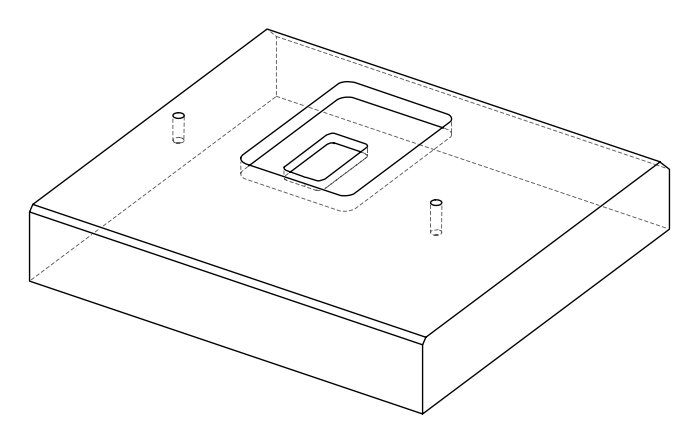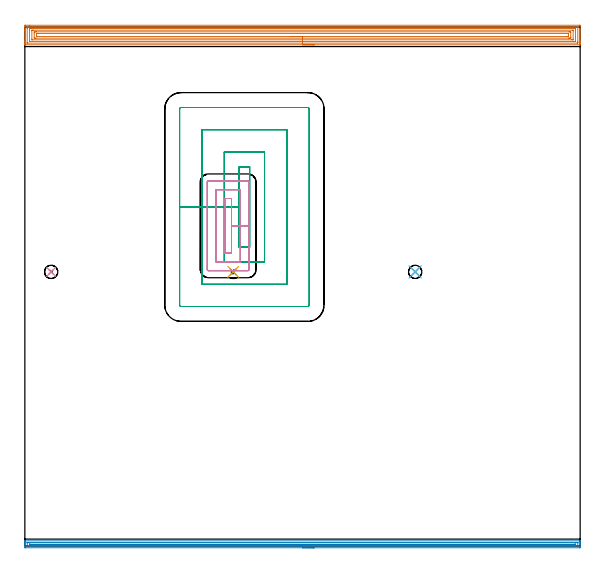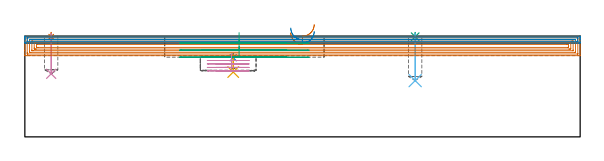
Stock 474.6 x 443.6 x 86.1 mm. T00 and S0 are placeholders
(PLAN: 10 operations, 4 tool changes, 48.6 min)
(1 SPOT_DRILL | STEP1POCKET | NXT0321_9005460120000 | 0.03 min | 0 mm3)
(2 SPOT_DRILL_1 | STEP1POCKET_1 | NXT0321_9005460120000 | 0.03 min | 1926 mm3)
(3 SPOT_DRILL_2 | STEP1POCKET_2 | NXT0321_9005460120000 | 0.03 min | 15 mm3)
(4 DRILL_BLIND_HOLE_INTO_CENTER | STEP1POCKET | UGT0301_225 | 0.14 min | 3024 mm3)
(5 DRILL_BLIND_HOLE_INTO_CENTER_1 | STEP1POCKET_1 | UGT0301_225 | 0.06 min | 1141 mm3)
(6 DRILL_BLIND_HOLE_INTO_CENTER_2 | STEP1POCKET_2 | UGT0301_225 | 0.16 min | 3627 mm3)
(7 AREA_MILL | FG_CHAMFER_SURFACE | UGT0205_001 | 23.12 min | 66179 mm3)
(8 AREA_MILL_1 | FG_CHAMFER_SURFACE_1 | UGT0205_001 | 11.54 min | 8257 mm3)
(9 MILL_RECTANGULAR_POCKET | POCKET_RECTANGULAR_STRAIGHT | UGT0201_109 | Follow Part, ap 6.35, ae 75% | 9.03 min | 474020 mm3)
(10 MILL_RECTANGULAR_POCKET_1 | POCKET_RECTANGULAR_STRAIGHT_1 | UGT0201_092 | Follow Part, ap 3, ae 75% | 4.45 min | 47923 mm3)
(TOOL NXT0321_9005460120000 | NC Spot Drill, 142deg, 12mm, Carbide, Uncoated | D12 PA142 FL30 Z2)
(TOOL UGT0301_225 | Twist Drill 11.4 mm | D11.4 PA118 FL92 Z2)
(TOOL UGT0205_001 | Chamfer Mill 20 x 3 x 45 deg. | D20 FL50 Z2)
(TOOL UGT0201_109 | End Mill 25.4 mm | D25.4 FL25 Z2)
(TOOL UGT0201_092 | End mill 12 mm | D12 R1 FL26 Z4)
(OP 1 SPOT_DRILL)
G17 G21 G94 G90
T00 M6
G54
G17 G0 G90 X22.5 Y234.3 S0 M3
G43 Z96.1 H0
G94 G81 G98 Z85.609 F250. R89.1
G80
M5
M2
(OP 2 SPOT_DRILL_1)
G17 G21 G94 G90
T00 M6
G54
G17 G0 G90 X178.1 Y234.3 S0 M3
G43 Z96.1 H0
G94 G81 G98 Z67.609 F250. R71.1
G80
M5
M2
(OP 3 SPOT_DRILL_2)
G17 G21 G94 G90
T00 M6
G54
G17 G0 G90 X333.6 Y234.3 S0 M3
G43 Z96.1 H0
G94 G81 G98 Z85.609 F250. R89.1
G80
M5
M2
(OP 4 DRILL_BLIND_HOLE_INTO_CENTER)
G17 G21 G94 G90
T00 M6
G54
G17 G0 G90 X22.5 Y234.3 S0 M3
G43 Z96.1 H0
G94 G81 G98 Z53.9 F250. R88.1
G80
M5
M2
(OP 5 DRILL_BLIND_HOLE_INTO_CENTER_1)
G17 G21 G94 G90
T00 M6
G54
G17 G0 G90 X178.1 Y234.3 S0 M3
G43 Z96.1 H0
G94 G81 G98 Z55.4 F250. R70.1
G80
M5
M2
(OP 6 DRILL_BLIND_HOLE_INTO_CENTER_2)
G17 G21 G94 G90
T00 M6
G54
G17 G0 G90 X333.6 Y234.3 S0 M3
G43 Z96.1 H0
G94 G81 G98 Z48.1 F250. R88.1
G80
M5
M2
(OP 7 AREA_MILL)
G17 G21 G94 G90
T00 M6
G54
G17 G0 G90 X247.3 Y428.4 S1061 M3
G43 Z96.1 H0
G94 G1 X247.262 Z95.228 F250.
X247.148 Z94.363
X246.959 Z93.512
X246.697 Z92.68
X246.363 Z91.874
X245.96 Z91.1
X245.492 Z90.364
X244.96 Z89.672
X244.371 Z89.029
X243.728 Z88.44
X243.036 Z87.908
X242.3 Z87.44
X241.526 Z87.037
X240.72 Z86.703
X239.888 Z86.441
X239.036 Z86.252
X238.172 Z86.138
X237.3 Z86.1
X0.169
X0.01 Y428.406 Z86.093
X0. Y428.725 Z85.774
Y429.046 Z85.454
Y429.71 Z84.784
Y430.923 Z83.574
Y431.47 Z83.024
Y440.573 Z73.924
Y444.67 Z69.828
X0.003 Y444.946 Z69.551
X0.01 Y445.092 Z69.406
X0.158 Y445.099 Z69.399
X0.615 Y445.1 Z69.4
X4.313
X473.985
X474.446 Y445.095 Z69.403
X474.59 Y445.092 Z69.406
X474.6 Y444.943 Z69.554
Y432.076 Z82.419
Y431.47 Z83.024
Y430.923 Z83.574
Y430.59 Z83.906
Y430.043 Z84.453
Y429.71 Z84.784
Y428.724 Z85.775
X474.59 Y428.406 Z86.093
X474.431 Y428.4 Z86.1
X237.3
Y429.814 Z84.686
X2.295 Y429.815 Z84.685
X2.036 Y429.82 Z84.68
X2.012 Y429.821 Z84.679
X2.007 Y429.84 Z84.66
X2.003 Y429.871 Z84.629
X2.001 Y429.902 Z84.598
X2. Y430.106 Z84.394
Y442.425 Z72.075
X2.002 Y442.91 Z71.59
X2.005 Y443.3 Z71.2
X2.018 Y443.679 Z70.821
X2.401 Y443.684 Z70.816
X2.508 Y443.685 Z70.815
X472.198 Y443.686 Z70.814
X472.305 Y443.685 Z70.815
X472.564 Y443.68 Z70.82
X472.588 Y443.679 Z70.821
X472.593 Y443.66 Z70.84
X472.597 Y443.629 Z70.871
X472.599 Y443.598 Z70.902
X472.6 Y443.394 Z71.106
Y431.075 Z83.425
X472.598 Y430.59 Z83.91
X472.595 Y430.2 Z84.3
X472.583 Y429.821 Z84.679
X472.198 Y429.816 Z84.684
X472.092 Y429.815 Z84.685
X237.3 Y429.814 Z84.686
Y431.229 Z83.271
X4.433
X4.188 Y431.231 Z83.269
X4.066 Y431.233 Z83.267
X4.013 Y431.235 Z83.265
X4.006 Y431.291 Z83.209
X4.002 Y431.47 Z83.03
X4. Y431.655 Z82.845
Y441.335 Z73.165
X4.003 Y442.03 Z72.47
X4.006 Y442.209 Z72.291
X4.013 Y442.265 Z72.235
X4.066 Y442.267 Z72.233
X4.188 Y442.269 Z72.231
X4.836 Y442.271 Z72.229
X5.081
X470.167
X470.412
X470.494 Y442.269 Z72.231
X470.558 Y442.265 Z72.235
X470.59 Y442.262 Z72.238
X470.592 Y442.214 Z72.286
X470.597 Y442.03 Z72.47
X470.6 Y441.845 Z72.655
Y432.165 Z82.335
X470.597 Y431.47 Z83.03
X470.594 Y431.291 Z83.209
X470.587 Y431.235 Z83.265
X470.534 Y431.233 Z83.267
X470.412 Y431.231 Z83.269
X469.764 Y431.229 Z83.271
X469.519
X237.3
Y432.643 Z81.857
X6.57
X6.133 Y432.647 Z81.853
X6.04 Y432.65 Z81.85
X6.01 Y432.656 Z81.844
X6.006 Y432.701 Z81.799
X6.003 Y432.801 Z81.699
X6. Y433.205 Z81.295
Y440.27 Z74.23
X6.003 Y440.697 Z73.803
X6.006 Y440.804 Z73.696
X6.01 Y440.85 Z73.65
X6.073 Y440.853 Z73.647
X6.273 Y440.856 Z73.644
X6.867 Y440.857 Z73.643
X7.164
X468.03
X468.467 Y440.853 Z73.647
X468.56 Y440.85 Z73.65
X468.59 Y440.845 Z73.655
X468.594 Y440.799 Z73.701
X468.597 Y440.699 Z73.801
X468.6 Y440.295 Z74.205
Y433.23 Z81.27
X468.597 Y432.803 Z81.697
X468.594 Y432.697 Z81.803
X468.59 Y432.65 Z81.85
X468.527 Y432.648 Z81.852
X468.327 Y432.644 Z81.856
X467.733 Y432.643 Z81.857
X467.436
X237.3
Y434.057 Z80.443
X9.547
X8.705 Y434.06 Z80.44
X8.654 Y434.062 Z80.438
X8.01 Y434.11 Z80.39
X8.001 Y434.753 Z79.747
Y438.51 Z75.99
X8.004 Y439.15 Z75.35
X8.01 Y439.39 Z75.11
X8.604 Y439.438 Z75.062
X8.654 Y439.44 Z75.06
X9.493 Y439.443 Z75.057
X9.547
X465.053
X465.895 Y439.441 Z75.059
X465.946 Y439.438 Z75.062
X466.59 Y439.39 Z75.11
X466.599 Y438.747 Z75.753
Y434.99 Z79.51
X466.596 Y434.35 Z80.15
X466.59 Y434.11 Z80.39
X465.996 Y434.062 Z80.438
X465.946 Y434.06 Z80.44
X465.107 Y434.057 Z80.443
X465.053
X237.3
Y435.471 Z79.029
X10.845
X10.44 Y435.472 Z79.028
X10.036 Y435.476 Z79.024
X10.016 Y435.478 Z79.022
X10.01 Y435.489 Z79.011
X10.004 Y435.533 Z78.967
X10.001 Y435.61 Z78.89
Y437.847 Z76.653
X10.005 Y437.955 Z76.545
X10.01 Y438.008 Z76.492
X10.016 Y438.022 Z76.478
X10.039 Y438.025 Z76.475
X10.44 Y438.028 Z76.472
X10.928 Y438.029 Z76.471
X11.333
X463.755
X464.16 Y438.028 Z76.472
X464.564 Y438.024 Z76.476
X464.584 Y438.022 Z76.478
X464.59 Y438.011 Z76.489
X464.596 Y437.967 Z76.533
X464.599 Y437.89 Z76.61
Y435.653 Z78.847
X464.595 Y435.545 Z78.955
X464.59 Y435.492 Z79.008
X464.584 Y435.478 Z79.022
X464.561 Y435.475 Z79.025
X464.16 Y435.472 Z79.028
X463.672 Y435.471 Z79.029
X463.267
X237.3
X236.428 Z79.067
X235.564 Z79.181
X234.712 Z79.37
X233.88 Z79.632
X233.074 Z79.966
X232.3 Z80.369
X231.564 Z80.837
X230.872 Z81.368
X230.229 Z81.958
X229.64 Z82.601
X229.108 Z83.293
X228.64 Z84.029
X228.237 Z84.803
X227.903 Z85.609
X227.641 Z86.441
X227.452 Z87.292
X227.338 Z88.157
X227.3 Z89.029
G0 Z96.1
M5
M2
(OP 8 AREA_MILL_1)
G17 G21 G94 G90
T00 M6
G54
G17 G0 G90 X247.3 Y-1.5 S1061 M3
G43 Z96.1 H0
Z90.2
G94 G1 X247.262 Z89.328 F250.
X247.148 Z88.464
X246.959 Z87.612
X246.697 Z86.78
X246.363 Z85.974
X245.96 Z85.2
X245.492 Z84.464
X244.96 Z83.772
X244.371 Z83.129
X243.728 Z82.54
X243.036 Z82.008
X242.3 Z81.54
X241.526 Z81.137
X240.72 Z80.803
X239.888 Z80.541
X239.037 Z80.352
X238.172 Z80.238
X237.3 Z80.2
X0.615
X0.279 Y-1.498
X0.01 Y-1.493 Z80.204
X0. Y-1.169 Z80.528
Y1.45 Z83.144
Y1.993 Z83.69
Y2.323 Z84.019
Y2.866 Z84.562
Y3.196 Z84.89
Y3.855 Z85.554
Y4.15 Z85.849
X0.002 Y4.276 Z85.968
X0.01 Y4.405 Z86.095
X0.165 Y4.4 Z86.1
X474.431
X474.59 Y4.397 Z86.088
X474.598 Y4.276 Z85.968
X474.6 Y4.15 Z85.849
Y3.855 Z85.554
Y3.196 Z84.89
Y1.993 Z83.69
Y1.45 Z83.144
Y-0.897 Z80.799
X474.597 Y-1.169 Z80.528
X474.59 Y-1.493 Z80.204
X474.322 Y-1.498 Z80.2
X473.985 Y-1.5
X237.3
Y-0.086 Z81.614
X2.186 Y-0.085 Z81.615
X2.052 Y-0.084 Z81.616
X2.019 Y-0.082 Z81.618
X2.01 Y-0.079 Z81.621
X2.007 Y-0.071 Z81.629
X2.003 Y-0.043 Z81.657
X2. Y0.096 Z81.796
Y2.715 Z84.415
X2.003 Y2.846 Z84.546
X2.007 Y2.95 Z84.65
X2.01 Y2.978 Z84.678
X2.022 Y2.98 Z84.68
X2.063 Y2.982 Z84.682
X2.402 Y2.985 Z84.685
X2.617 Y2.986 Z84.686
X472.414 Y2.985 Z84.685
X472.548 Y2.984 Z84.684
X472.581 Y2.981 Z84.681
X472.59 Y2.979 Z84.679
X472.593 Y2.971 Z84.671
X472.597 Y2.942 Z84.642
X472.6 Y2.804 Z84.504
Y0.185 Z81.885
X472.597 Y0.054 Z81.754
X472.593 Y-0.05 Z81.65
X472.59 Y-0.078 Z81.622
X472.578 Y-0.08 Z81.62
X472.537 Y-0.082 Z81.618
X472.199 Y-0.085 Z81.615
X471.984 Y-0.086 Z81.614
X237.3
Y1.328 Z83.028
X5.081 Y1.329 Z83.029
X4.311 Y1.33 Z83.03
X4.188 Y1.332 Z83.032
X4.065 Y1.335 Z83.035
X4.01 Y1.345 Z83.045
X4.006 Y1.389 Z83.089
X4.004 Y1.45 Z83.15
X4.008 Y1.541 Z83.241
X4.01 Y1.56 Z83.26
X4.025 Y1.565 Z83.265
X4.067 Y1.568 Z83.268
X4.188 Y1.57 Z83.27
X4.957 Y1.571 Z83.271
X469.519
X470.289 Y1.57 Z83.27
X470.412 Y1.568 Z83.268
X470.535 Y1.564 Z83.264
X470.591 Y1.555 Z83.255
X470.594 Y1.511 Z83.211
X470.596 Y1.45 Z83.15
X470.593 Y1.359 Z83.059
X470.59 Y1.34 Z83.04
X470.575 Y1.335 Z83.035
X470.533 Y1.332 Z83.032
X470.412 Y1.33 Z83.03
X469.643 Y1.328 Z83.028
X237.3
X236.428 Z83.067
X235.564 Z83.18
X234.712 Z83.369
X233.88 Z83.632
X233.074 Z83.965
X232.3 Z84.368
X231.564 Z84.837
X230.872 Z85.368
X230.229 Z85.957
X229.64 Z86.601
X229.109 Z87.293
X228.64 Z88.028
X228.237 Z88.802
X227.903 Z89.608
X227.641 Z90.44
X227.452 Z91.292
X227.338 Z92.157
X227.3 Z93.028
G0 Z96.1
M5
M2
(OP 9 MILL_RECTANGULAR_POCKET)
G17 G21 G94 G90
T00 M6
G54
G17 G0 G90 X183.1 Y323.338 S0 M3
G43 Z96.1 H0
Z89.1
G94 G1 Y289.75 Z80.1 F250.
Y255.5 F500.
X192.2
Y324.
X183.1
Y289.75
X170.4
Y242.8
X204.9
Y336.7
X170.4
Y289.75
X151.35
Y223.75
X223.95
Y355.75
X151.35
Y289.75
X132.3
Y205.9
G3 X133.5 Y204.7 R1.2
G1 X241.8
G3 X243. Y205.9 R1.2
G1 Y373.6
G3 X241.8 Y374.8 R1.2
G1 X133.5
G3 X132.3 Y373.6 R1.2
G1 Y289.75
Y288.75
G0 X183.1 Y323.338 Z83.1
G1 Y289.75 Z74.1 F250.
Y255.5 F500.
X192.2
Y324.
X183.1
Y289.75
X170.4
Y242.8
X204.9
Y336.7
X170.4
Y289.75
X151.35
Y223.75
X223.95
Y355.75
X151.35
Y289.75
X132.3
Y205.9
G3 X133.5 Y204.7 R1.2
G1 X241.8
G3 X243. Y205.9 R1.2
G1 Y373.6
G3 X241.8 Y374.8 R1.2
G1 X133.5
G3 X132.3 Y373.6 R1.2
G1 Y289.75
Y288.75
G0 X183.1 Y323.338 Z77.1
G1 Y289.75 Z68.1 F250.
Y255.5 F500.
X192.2
Y324.
X183.1
Y289.75
X170.4
Y242.8
X204.9
Y336.7
X170.4
Y289.75
X151.35
Y223.75
X223.95
Y355.75
X151.35
Y289.75
X132.3
Y205.9
G3 X133.5 Y204.7 R1.2
G1 X241.8
G3 X243. Y205.9 R1.2
G1 Y373.6
G3 X241.8 Y374.8 R1.2
G1 X133.5
G3 X132.3 Y373.6 R1.2
G1 Y289.75
Y288.75
G0 Z96.1
M5
M2
(OP 10 MILL_RECTANGULAR_POCKET_1)
G17 G21 G94 G90
T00 M6
G54
G17 G0 G90 X176.6 Y251.37 S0 M3
G43 Z96.1 H0
Z71.28
G94 G1 Y273.65 Z65.31 F250.
Y297. F500.
X170.9
Y250.3
X176.6
Y273.65
X184.1
Y304.5
X163.4
Y242.8
X184.1
Y273.65
X191.6
Y311.1
G3 X190.7 Y312. R0.9
G1 X156.8
G3 X155.9 Y311.1 R0.9
G1 Y236.2
G3 X156.8 Y235.3 R0.9
G1 X190.7
G3 X191.6 Y236.2 R0.9
G1 Y273.65
Y274.65
G0 X176.6 Y251.37 Z68.31
G1 Y273.65 Z62.34 F250.
Y297. F500.
X170.9
Y250.3
X176.6
Y273.65
X184.1
Y304.5
X163.4
Y242.8
X184.1
Y273.65
X191.6
Y311.1
G3 X190.7 Y312. R0.9
G1 X156.8
G3 X155.9 Y311.1 R0.9
G1 Y236.2
G3 X156.8 Y235.3 R0.9
G1 X190.7
G3 X191.6 Y236.2 R0.9
G1 Y273.65
Y274.65
G0 X176.6 Y251.37 Z65.34
G1 Y273.65 Z59.37 F250.
Y297. F500.
X170.9
Y250.3
X176.6
Y273.65
X184.1
Y304.5
X163.4
Y242.8
X184.1
Y273.65
X191.6
Y311.1
G3 X190.7 Y312. R0.9
G1 X156.8
G3 X155.9 Y311.1 R0.9
G1 Y236.2
G3 X156.8 Y235.3 R0.9
G1 X190.7
G3 X191.6 Y236.2 R0.9
G1 Y273.65
Y274.65
G0 X176.6 Y251.37 Z62.37
G1 Y273.65 Z56.4 F250.
Y297. F500.
X170.9
Y250.3
X176.6
Y273.65
X184.1
Y304.5
X163.4
Y242.8
X184.1
Y273.65
X191.6
Y311.1
G3 X190.7 Y312. R0.9
G1 X156.8
G3 X155.9 Y311.1 R0.9
G1 Y236.2
G3 X156.8 Y235.3 R0.9
G1 X190.7
G3 X191.6 Y236.2 R0.9
G1 Y273.65
Y274.65
G0 Z96.1
M5
M2
